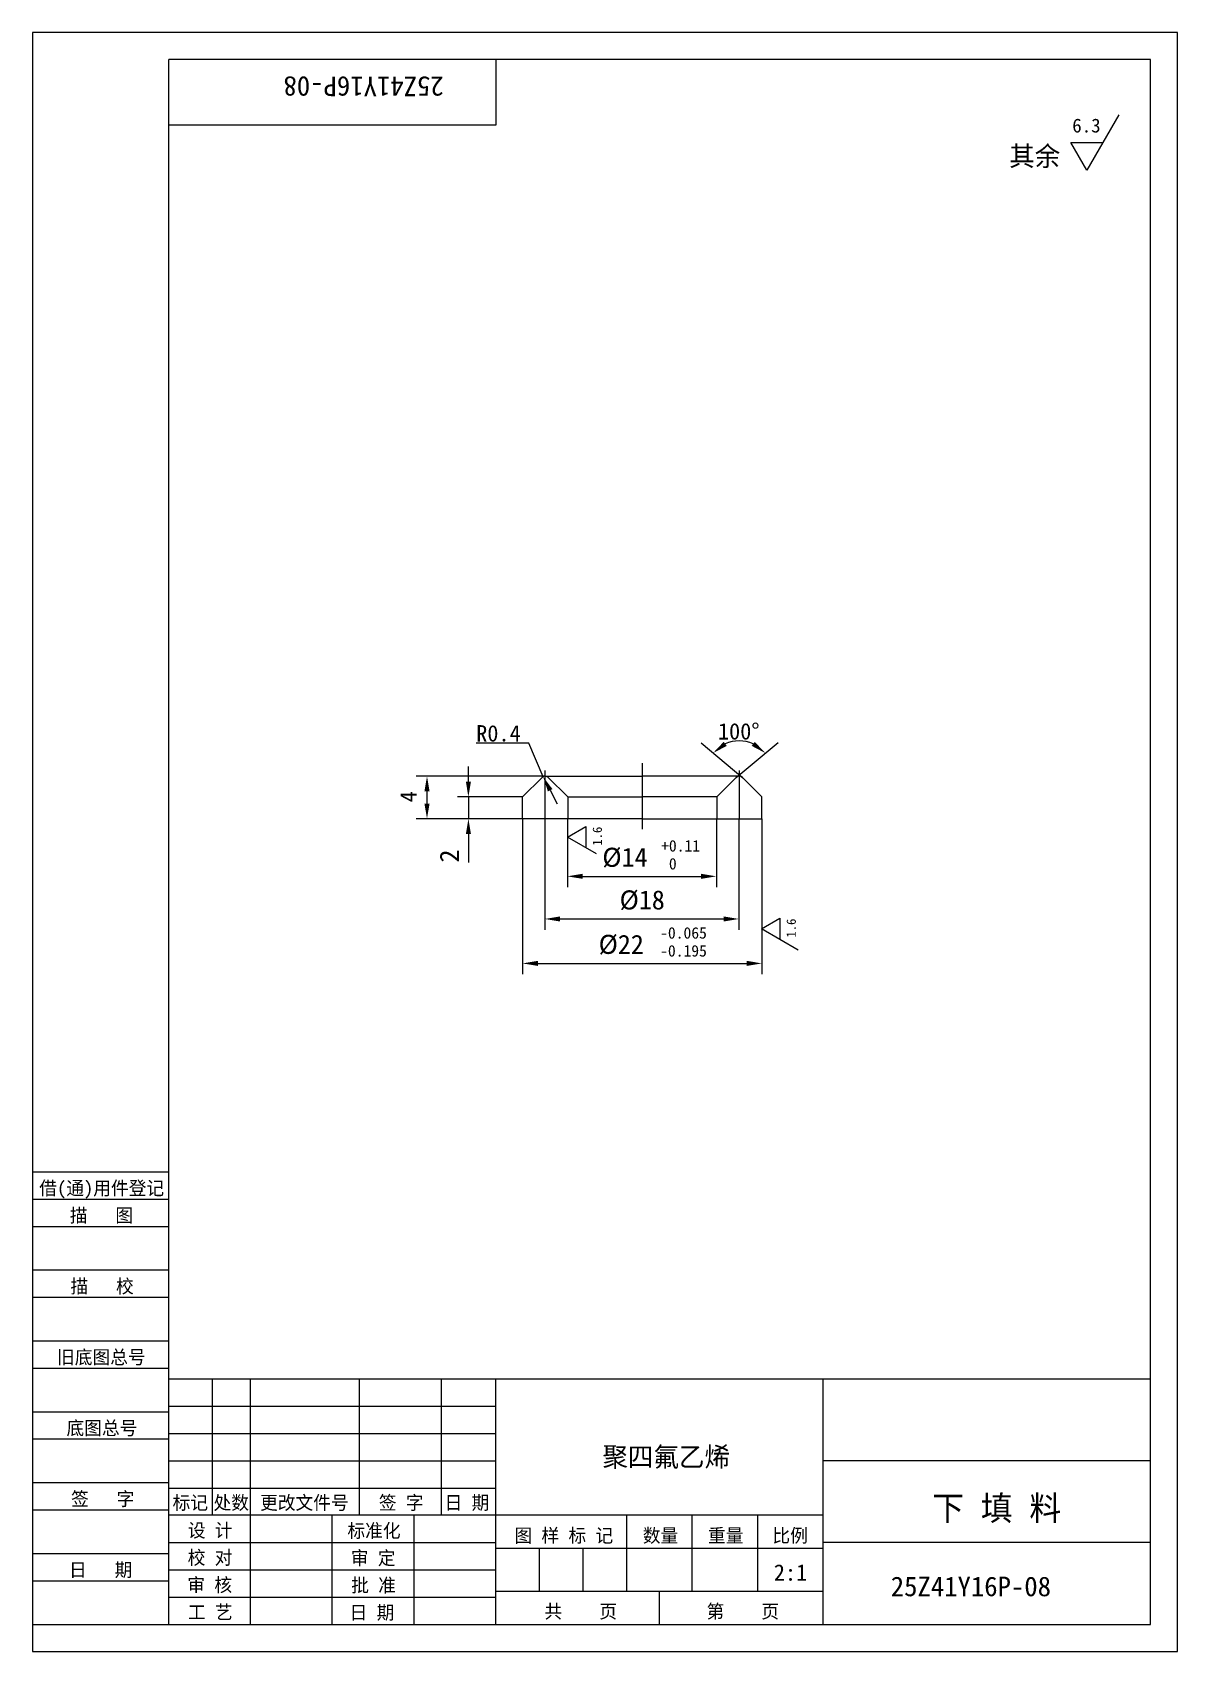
# Model space of a CAD drawing. Header units: metres. Extents: x 0 to 210, y 0 to 297.
import ezdxf

# ---------------------------------------------------------------- set-up
doc = ezdxf.new("R2010")
doc.units = ezdxf.units.M
for name, color, linetype in [('C', 6, 'Continuous'), ('D', 1, 'Continuous'), ('FL', 5, 'Continuous'), ('T', 7, 'Continuous'), ('TL', 4, 'Continuous')]:
    doc.layers.add(name, color=color, linetype=linetype)

# ---------------------------------------------------------------- blocks, each defined once
blk = doc.blocks.new('TUKUN4')
at = {"layer": 'FL'}
for p, q in [((0, 297), (0, 0)), ((210, 297), (0, 297)), ((210, 0), (210, 297)), ((0, 78), (25, 78)), ((0, 70), (25, 70)), ((0, 65), (25, 65)), ((0, 57), (25, 57)), ((0, 52), (25, 52)), ((33, 25), (33, 50)), ((40, 5), (40, 50)), ((60, 25), (60, 50)), ((75, 25), (75, 50)), ((25, 45), (85, 45)), ((0, 44), (25, 44)), ((0, 39), (25, 39)), ((25, 40), (85, 40)), ((25, 35), (85, 35)), ((0, 31), (25, 31)), ((25, 30), (85, 30)), ((0, 26), (25, 26)), ((70, 5), (70, 25)), ((0, 18), (25, 18)), ((25, 20), (85, 20)), ((25, 15), (85, 15)), ((0, 13), (25, 13)), ((25, 10), (85, 10)), ((0, 0), (210, 0))]:
    blk.add_line(p, q, dxfattribs=at)
at = {"layer": 'TL'}
for p, q in [((25, 5), (25, 292)), ((205, 292), (25, 292)), ((85, 292), (85, 280)), ((205, 5), (205, 292)), ((85, 280), (25, 280)), ((0, 88), (25, 88)), ((0, 83), (25, 83)), ((205, 50), (25, 50)), ((85, 5), (85, 50)), ((145, 5), (145, 50)), ((205, 35), (145, 35)), ((145, 25), (25, 25)), ((55, 5), (55, 25)), ((109, 11), (109, 25)), ((121, 11), (121, 25)), ((133, 11), (133, 25)), ((85, 19), (145, 19)), ((93, 11), (93, 19)), ((101, 11), (101, 19)), ((205, 20), (145, 20)), ((145, 11), (85, 11)), ((115, 5), (115, 11)), ((0, 5), (205, 5))]:
    blk.add_line(p, q, dxfattribs=at)
at = {"layer": 'T'}
for s, p in [('借(通)用件登记', (1.26, 83.76)), ('描   图', (6.86, 78.76)), ('描   校', (6.98, 65.76)), ('旧底图总号', (4.52, 52.76)), ('底图总号', (6.25, 39.76)), ('签   字', (7.1, 26.76)), ('标记', (25.71, 26.07)), ('处数', (33.22, 26.07)), ('更改文件号', (41.75, 26.07)), ('签 字', (63.53, 26.07)), ('日 期', (75.57, 26.07)), ('设 计', (28.5, 20.99)), ('标准化', (57.77, 20.93)), ('图 样 标 记', (88.4, 20.04)), ('数量', (111.92, 20.04)), ('重量', (123.88, 20.04)), ('比例', (135.7, 20.04)), ('校 对', (28.48, 15.99)), ('审 定', (58.39, 15.93)), ('日   期', (6.72, 13.76)), ('审 核', (28.41, 10.99)), ('批 准', (58.46, 10.93)), ('共    页', (93.91, 6.13)), ('第    页', (123.62, 6.13)), ('工 艺', (28.52, 5.99)), ('日 期', (58.18, 5.93))]:
    blk.add_text(s, height=2.5, dxfattribs=at).set_placement(p)

msp = doc.modelspace()

# ---------------------------------------------------------------- linework, layer by layer
at = {"layer": 'C'}
for p, q in [((94.02, 152.89), (94.02, 161.61)), ((111.89, 150.84), (111.89, 162.99)), ((129.64, 152.89), (129.64, 161.61))]:
    msp.add_line(p, q, dxfattribs=at)
at = {"layer": 'D'}
for p, q in [((199.21, 281.86), (193.35, 271.72)), ((193.35, 271.72), (190.42, 276.79)), ((190.42, 276.79), (196.28, 276.79)), ((91.05, 166.64), (81.39, 166.64)), ((93.65, 160.48), (91.05, 166.64)), ((130.29, 160.22), (122.63, 166.64)), ((129.07, 160.33), (136.73, 166.76)), ((94.02, 160.57), (70.36, 160.57)), ((79.95, 159.56), (79.95, 162.36)), ((72.36, 155.56), (72.36, 157.77)), ((94.94, 157.99), (96.24, 155.51)), ((89.89, 156.76), (77.95, 156.76)), ((79.95, 156.76), (79.95, 152.76)), ((77.95, 152.76), (70.36, 152.76)), ((89.89, 152.76), (77.95, 152.76)), ((89.89, 152.76), (89.89, 124.23)), ((93.95, 152.74), (93.95, 132.38)), ((98.11, 152.74), (98.11, 140.2)), ((125.42, 152.74), (125.42, 140.2)), ((129.56, 152.74), (129.56, 132.38)), ((133.78, 152.76), (133.78, 124.23)), ((79.95, 149.96), (79.95, 147.16)), ((98.12, 149.41), (101.5, 151.36)), ((103.45, 146.33), (98.12, 149.41)), ((101.5, 151.36), (101.5, 147.46)), ((79.95, 147.16), (79.95, 144.74)), ((100.91, 142.2), (122.62, 142.2)), ((96.75, 134.38), (126.76, 134.38)), ((133.68, 132.55), (137.06, 134.5)), ((137.06, 134.5), (137.06, 130.6)), ((140.44, 128.65), (133.68, 132.55)), ((92.69, 126.23), (130.98, 126.23))]:
    msp.add_line(p, q, dxfattribs=at)
msp.add_arc((129.61, 160.78), 6.27, 65.82, 114.18, dxfattribs=at)
for points in [[(127.33, 166.13), (126.76, 166.87), (124.81, 164.81)], [(132.46, 166.87), (131.9, 166.13), (134.41, 164.81)], [(71.89, 157.77), (72.83, 157.77), (72.36, 160.57)], [(94.53, 157.78), (95.36, 158.21), (93.65, 160.48)], [(79.49, 159.56), (80.42, 159.56), (79.95, 156.76)], [(71.89, 155.56), (72.83, 155.56), (72.36, 152.76)], [(79.49, 149.96), (80.42, 149.96), (79.95, 152.76)], [(100.91, 142.67), (100.91, 141.74), (98.11, 142.2)], [(122.62, 142.67), (122.62, 141.74), (125.42, 142.2)], [(96.75, 134.85), (96.75, 133.92), (93.95, 134.38)], [(126.76, 134.85), (126.76, 133.92), (129.56, 134.38)], [(92.69, 126.7), (92.69, 125.77), (89.89, 126.23)], [(130.98, 126.7), (130.98, 125.77), (133.78, 126.23)]]:
    msp.add_solid(points, dxfattribs=at)
at = {"layer": 'TL'}
for p, q in [((94.02, 160.57), (111.83, 160.57)), ((129.64, 160.57), (111.83, 160.57)), ((89.89, 156.76), (93.46, 160.33)), ((98.16, 156.76), (94.59, 160.33)), ((125.5, 156.76), (129.07, 160.33)), ((133.78, 156.76), (130.21, 160.33)), ((89.89, 152.76), (89.89, 156.76)), ((98.16, 156.76), (111.83, 156.76)), ((98.16, 156.76), (98.16, 152.89)), ((125.5, 156.76), (111.83, 156.76)), ((125.5, 156.76), (125.5, 152.89)), ((133.78, 152.76), (133.78, 156.76)), ((97.89, 152.76), (89.89, 152.76)), ((111.89, 152.76), (97.89, 152.76)), ((111.78, 152.76), (125.78, 152.76)), ((125.78, 152.76), (133.78, 152.76))]:
    msp.add_line(p, q, dxfattribs=at)
for centre in [(94.02, 159.77), (129.64, 159.77)]:
    msp.add_arc(centre, 0.8, 45, 135, dxfattribs=at)

# ---------------------------------------------------------------- block references
at = {"layer": 'D'}
msp.add_blockref('TUKUN4', (0, 0), dxfattribs=at)

# ---------------------------------------------------------------- texts
for s, height, rotation, p in [('25Z41Y16P-08', 3.6, 180, (75.43, 288.9)), ('4', 3, 90, (70.46, 155.79)), ('1.6', 1.7, 90, (104.43, 147.83)), ('2', 3.5, 90, (78.2, 144.74)), ('1.6', 1.7, 90, (139.99, 130.97))]:
    msp.add_text(s, height=height, rotation=rotation, dxfattribs=at).set_placement(p)
for s, height, p in [('6.3', 2.55, (190.68, 278.64)), ('其余', 3.6, (179.12, 272.5)), ('R0.4', 3, (81.38, 166.93)), ('100%%d', 3, (125.71, 167.3)), ('+0.11', 2.1, (115.29, 146.75)), ('%%c14', 3.5, (104.51, 143.95)), (' 0', 2.1, (115.29, 143.46)), ('%%c18', 3.5, (107.67, 136.13)), ('%%c22', 3.5, (103.83, 127.98)), ('-0.065', 2.1, (115.11, 130.78)), ('-0.195', 2.1, (115.11, 127.49)), ('聚四氟乙烯', 3.6, (104.52, 33.92)), ('下 填 料', 4.5, (164.99, 24.07)), ('2:1', 3, (135.96, 13.01)), ('25Z41Y16P-08', 3.6, (157.4, 10.16))]:
    msp.add_text(s, height=height, dxfattribs=at).set_placement(p)

doc.saveas('drawing.dxf')
